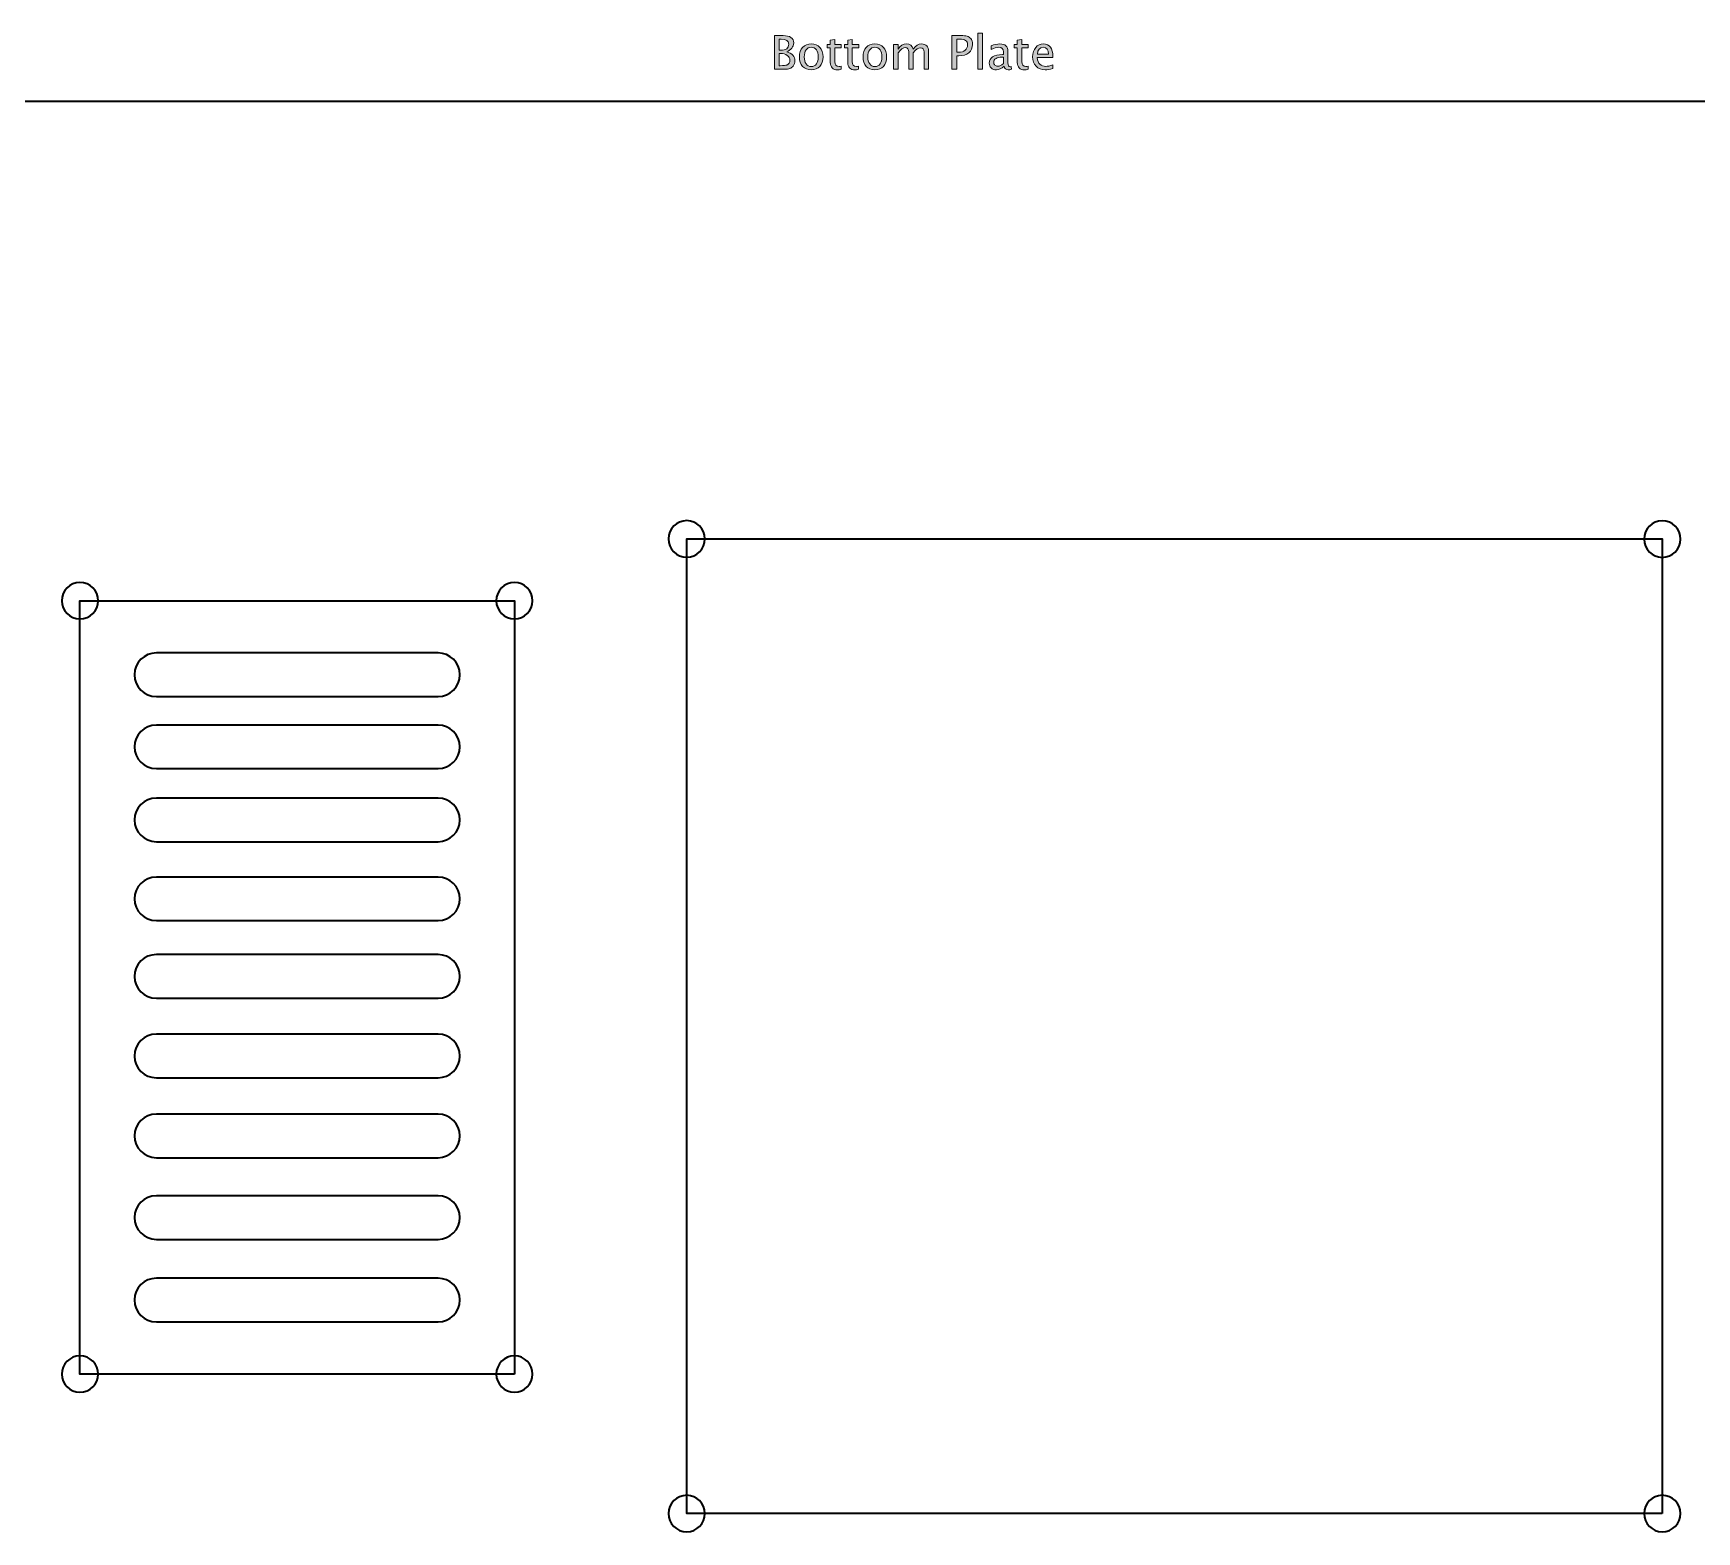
# Model space of a CAD drawing. Header units: inches. Extents: x 4 to 816, y 71 to 806.
# Drawn here: x 126.3 to 270.9, y 440.2 to 570.5 of the extents above; entities that cross this region are included whole.
import ezdxf

# ---------------------------------------------------------------- set-up
doc = ezdxf.new("R2010")
doc.units = ezdxf.units.IN
doc.header["$MEASUREMENT"] = 0
doc.layers.add('Layer 1', color=7, linetype='Continuous')

# ---------------------------------------------------------------- blocks, each defined once
blk = doc.blocks.new('block 13')
at = {"layer": 'Layer 1', "color": 240, "lineweight": 35, "true_color": 0xed1c24}
blk.add_lwpolyline([(407.01, 564.53), (23.55, 564.53)], dxfattribs=at)
blk = doc.blocks.new('block 17')
at = {"layer": 'Layer 1', "color": 140, "lineweight": 35, "true_color": 0x00adef}
blk.add_lwpolyline([(267.88, 441.79), (183.07, 441.79), (183.07, 526.52), (267.88, 526.52), (267.88, 441.79)], dxfattribs=at)
blk = doc.blocks.new('block 18')
at = {"layer": 'Layer 1', "color": 240, "lineweight": 35, "true_color": 0xed1c24}
blk.add_open_spline([(184.65, 526.52), (184.65, 525.64), (183.94, 524.93), (183.07, 524.93), (182.2, 524.93), (181.49, 525.64), (181.49, 526.52), (181.49, 527.39), (182.2, 528.1), (183.07, 528.1), (183.94, 528.1), (184.65, 527.39), (184.65, 526.52)], degree=3, knots=[0, 0, 0, 0, 1, 1, 1, 2, 2, 2, 3, 3, 3, 4, 4, 4, 4], dxfattribs=at)
blk = doc.blocks.new('block 19')
at = {"layer": 'Layer 1', "color": 240, "lineweight": 35, "true_color": 0xed1c24}
blk.add_open_spline([(269.47, 526.5), (269.47, 525.62), (268.76, 524.91), (267.88, 524.91), (267.01, 524.91), (266.3, 525.62), (266.3, 526.5), (266.3, 527.37), (267.01, 528.08), (267.88, 528.08), (268.76, 528.08), (269.47, 527.37), (269.47, 526.5)], degree=3, knots=[0, 0, 0, 0, 1, 1, 1, 2, 2, 2, 3, 3, 3, 4, 4, 4, 4], dxfattribs=at)
blk = doc.blocks.new('block 20')
at = {"layer": 'Layer 1', "color": 240, "lineweight": 35, "true_color": 0xed1c24}
blk.add_open_spline([(269.47, 441.79), (269.47, 440.91), (268.76, 440.2), (267.88, 440.2), (267.01, 440.2), (266.3, 440.91), (266.3, 441.79), (266.3, 442.66), (267.01, 443.37), (267.88, 443.37), (268.76, 443.37), (269.47, 442.66), (269.47, 441.79)], degree=3, knots=[0, 0, 0, 0, 1, 1, 1, 2, 2, 2, 3, 3, 3, 4, 4, 4, 4], dxfattribs=at)
blk = doc.blocks.new('block 21')
at = {"layer": 'Layer 1', "color": 240, "lineweight": 35, "true_color": 0xed1c24}
blk.add_open_spline([(184.65, 441.79), (184.65, 440.91), (183.94, 440.2), (183.07, 440.2), (182.2, 440.2), (181.49, 440.91), (181.49, 441.79), (181.49, 442.66), (182.2, 443.37), (183.07, 443.37), (183.94, 443.37), (184.65, 442.66), (184.65, 441.79)], degree=3, knots=[0, 0, 0, 0, 1, 1, 1, 2, 2, 2, 3, 3, 3, 4, 4, 4, 4], dxfattribs=at)
blk = doc.blocks.new('block 110')
at = {"layer": 'Layer 1', "color": 140, "lineweight": 35, "true_color": 0x00adef}
blk.add_lwpolyline([(168.09, 453.91), (130.32, 453.91), (130.32, 521.14), (168.09, 521.14), (168.09, 453.91)], dxfattribs=at)
blk = doc.blocks.new('block 111')
at = {"layer": 'Layer 1', "color": 240, "lineweight": 35, "true_color": 0xed1c24}
blk.add_open_spline([(169.67, 521.14), (169.67, 520.27), (168.96, 519.56), (168.09, 519.56), (167.22, 519.56), (166.51, 520.27), (166.51, 521.14), (166.51, 522.02), (167.22, 522.72), (168.09, 522.72), (168.96, 522.72), (169.67, 522.02), (169.67, 521.14)], degree=3, knots=[0, 0, 0, 0, 1, 1, 1, 2, 2, 2, 3, 3, 3, 4, 4, 4, 4], dxfattribs=at)
blk = doc.blocks.new('block 112')
at = {"layer": 'Layer 1', "color": 240, "lineweight": 35, "true_color": 0xed1c24}
blk.add_open_spline([(131.9, 521.14), (131.9, 520.27), (131.19, 519.56), (130.32, 519.56), (129.45, 519.56), (128.74, 520.27), (128.74, 521.14), (128.74, 522.02), (129.45, 522.72), (130.32, 522.72), (131.19, 522.72), (131.9, 522.02), (131.9, 521.14)], degree=3, knots=[0, 0, 0, 0, 1, 1, 1, 2, 2, 2, 3, 3, 3, 4, 4, 4, 4], dxfattribs=at)
blk = doc.blocks.new('block 113')
at = {"layer": 'Layer 1', "color": 240, "lineweight": 35, "true_color": 0xed1c24}
blk.add_open_spline([(131.9, 453.91), (131.9, 453.04), (131.19, 452.33), (130.32, 452.33), (129.45, 452.33), (128.74, 453.04), (128.74, 453.91), (128.74, 454.78), (129.45, 455.49), (130.32, 455.49), (131.19, 455.49), (131.9, 454.78), (131.9, 453.91)], degree=3, knots=[0, 0, 0, 0, 1, 1, 1, 2, 2, 2, 3, 3, 3, 4, 4, 4, 4], dxfattribs=at)
blk = doc.blocks.new('block 114')
at = {"layer": 'Layer 1', "color": 240, "lineweight": 35, "true_color": 0xed1c24}
blk.add_open_spline([(169.67, 453.91), (169.67, 453.04), (168.96, 452.33), (168.09, 452.33), (167.22, 452.33), (166.51, 453.04), (166.51, 453.91), (166.51, 454.78), (167.22, 455.49), (168.09, 455.49), (168.96, 455.49), (169.67, 454.78), (169.67, 453.91)], degree=3, knots=[0, 0, 0, 0, 1, 1, 1, 2, 2, 2, 3, 3, 3, 4, 4, 4, 4], dxfattribs=at)
blk = doc.blocks.new('block 115')
at = {"layer": 'Layer 1', "color": 240, "lineweight": 35, "true_color": 0xed1c24}
blk.add_open_spline([(161.45, 512.81), (161.45, 512.81), (136.96, 512.81), (136.96, 512.81), (135.91, 512.81), (135.06, 513.66), (135.06, 514.71), (135.06, 515.75), (135.91, 516.6), (136.96, 516.6), (136.96, 516.6), (161.45, 516.6), (161.45, 516.6), (162.5, 516.6), (163.35, 515.75), (163.35, 514.71), (163.35, 513.66), (162.5, 512.81), (161.45, 512.81)], degree=3, knots=[0, 0, 0, 0, 1, 1, 1, 2, 2, 2, 3, 3, 3, 4, 4, 4, 5, 5, 5, 6, 6, 6, 6], dxfattribs=at)
blk = doc.blocks.new('block 116')
at = {"layer": 'Layer 1', "color": 240, "lineweight": 35, "true_color": 0xed1c24}
blk.add_open_spline([(161.45, 506.54), (161.45, 506.54), (136.96, 506.54), (136.96, 506.54), (135.91, 506.54), (135.06, 507.39), (135.06, 508.44), (135.06, 509.48), (135.91, 510.33), (136.96, 510.33), (136.96, 510.33), (161.45, 510.33), (161.45, 510.33), (162.5, 510.33), (163.35, 509.48), (163.35, 508.44), (163.35, 507.39), (162.5, 506.54), (161.45, 506.54)], degree=3, knots=[0, 0, 0, 0, 1, 1, 1, 2, 2, 2, 3, 3, 3, 4, 4, 4, 5, 5, 5, 6, 6, 6, 6], dxfattribs=at)
blk = doc.blocks.new('block 117')
at = {"layer": 'Layer 1', "color": 240, "lineweight": 35, "true_color": 0xed1c24}
blk.add_open_spline([(161.45, 500.19), (161.45, 500.19), (136.96, 500.19), (136.96, 500.19), (135.91, 500.19), (135.06, 501.04), (135.06, 502.08), (135.06, 503.13), (135.91, 503.98), (136.96, 503.98), (136.96, 503.98), (161.45, 503.98), (161.45, 503.98), (162.5, 503.98), (163.35, 503.13), (163.35, 502.08), (163.35, 501.04), (162.5, 500.19), (161.45, 500.19)], degree=3, knots=[0, 0, 0, 0, 1, 1, 1, 2, 2, 2, 3, 3, 3, 4, 4, 4, 5, 5, 5, 6, 6, 6, 6], dxfattribs=at)
blk = doc.blocks.new('block 118')
at = {"layer": 'Layer 1', "color": 240, "lineweight": 35, "true_color": 0xed1c24}
blk.add_open_spline([(161.45, 493.33), (161.45, 493.33), (136.96, 493.33), (136.96, 493.33), (135.91, 493.33), (135.06, 494.18), (135.06, 495.22), (135.06, 496.27), (135.91, 497.12), (136.96, 497.12), (136.96, 497.12), (161.45, 497.12), (161.45, 497.12), (162.5, 497.12), (163.35, 496.27), (163.35, 495.22), (163.35, 494.18), (162.5, 493.33), (161.45, 493.33)], degree=3, knots=[0, 0, 0, 0, 1, 1, 1, 2, 2, 2, 3, 3, 3, 4, 4, 4, 5, 5, 5, 6, 6, 6, 6], dxfattribs=at)
blk = doc.blocks.new('block 119')
at = {"layer": 'Layer 1', "color": 240, "lineweight": 35, "true_color": 0xed1c24}
blk.add_open_spline([(161.45, 486.59), (161.45, 486.59), (136.96, 486.59), (136.96, 486.59), (135.91, 486.59), (135.06, 487.44), (135.06, 488.48), (135.06, 489.52), (135.91, 490.38), (136.96, 490.38), (136.96, 490.38), (161.45, 490.38), (161.45, 490.38), (162.5, 490.38), (163.35, 489.52), (163.35, 488.48), (163.35, 487.44), (162.5, 486.59), (161.45, 486.59)], degree=3, knots=[0, 0, 0, 0, 1, 1, 1, 2, 2, 2, 3, 3, 3, 4, 4, 4, 5, 5, 5, 6, 6, 6, 6], dxfattribs=at)
blk = doc.blocks.new('block 120')
at = {"layer": 'Layer 1', "color": 240, "lineweight": 35, "true_color": 0xed1c24}
blk.add_open_spline([(161.45, 479.67), (161.45, 479.67), (136.96, 479.67), (136.96, 479.67), (135.91, 479.67), (135.06, 480.52), (135.06, 481.56), (135.06, 482.6), (135.91, 483.46), (136.96, 483.46), (136.96, 483.46), (161.45, 483.46), (161.45, 483.46), (162.5, 483.46), (163.35, 482.6), (163.35, 481.56), (163.35, 480.52), (162.5, 479.67), (161.45, 479.67)], degree=3, knots=[0, 0, 0, 0, 1, 1, 1, 2, 2, 2, 3, 3, 3, 4, 4, 4, 5, 5, 5, 6, 6, 6, 6], dxfattribs=at)
blk = doc.blocks.new('block 121')
at = {"layer": 'Layer 1', "color": 240, "lineweight": 35, "true_color": 0xed1c24}
blk.add_open_spline([(161.45, 472.72), (161.45, 472.72), (136.96, 472.72), (136.96, 472.72), (135.91, 472.72), (135.06, 473.57), (135.06, 474.62), (135.06, 475.66), (135.91, 476.51), (136.96, 476.51), (136.96, 476.51), (161.45, 476.51), (161.45, 476.51), (162.5, 476.51), (163.35, 475.66), (163.35, 474.62), (163.35, 473.57), (162.5, 472.72), (161.45, 472.72)], degree=3, knots=[0, 0, 0, 0, 1, 1, 1, 2, 2, 2, 3, 3, 3, 4, 4, 4, 5, 5, 5, 6, 6, 6, 6], dxfattribs=at)
blk = doc.blocks.new('block 122')
at = {"layer": 'Layer 1', "color": 240, "lineweight": 35, "true_color": 0xed1c24}
blk.add_open_spline([(161.45, 465.62), (161.45, 465.62), (136.96, 465.62), (136.96, 465.62), (135.91, 465.62), (135.06, 466.47), (135.06, 467.51), (135.06, 468.56), (135.91, 469.41), (136.96, 469.41), (136.96, 469.41), (161.45, 469.41), (161.45, 469.41), (162.5, 469.41), (163.35, 468.56), (163.35, 467.51), (163.35, 466.47), (162.5, 465.62), (161.45, 465.62)], degree=3, knots=[0, 0, 0, 0, 1, 1, 1, 2, 2, 2, 3, 3, 3, 4, 4, 4, 5, 5, 5, 6, 6, 6, 6], dxfattribs=at)
blk = doc.blocks.new('block 123')
at = {"layer": 'Layer 1', "color": 240, "lineweight": 35, "true_color": 0xed1c24}
blk.add_open_spline([(161.45, 458.45), (161.45, 458.45), (136.96, 458.45), (136.96, 458.45), (135.91, 458.45), (135.06, 459.3), (135.06, 460.35), (135.06, 461.39), (135.91, 462.24), (136.96, 462.24), (136.96, 462.24), (161.45, 462.24), (161.45, 462.24), (162.5, 462.24), (163.35, 461.39), (163.35, 460.35), (163.35, 459.3), (162.5, 458.45), (161.45, 458.45)], degree=3, knots=[0, 0, 0, 0, 1, 1, 1, 2, 2, 2, 3, 3, 3, 4, 4, 4, 5, 5, 5, 6, 6, 6, 6], dxfattribs=at)
blk = doc.blocks.new('block 324')
at = {"layer": 'Layer 1', "true_color": 0x231f20}
h = blk.add_hatch(color=250, dxfattribs=at)
h.dxf.hatch_style = 2
edge = h.paths.add_edge_path()
edge.add_spline(control_points=[(190.7, 567.34), (190.7, 567.34), (190.7, 570.27), (190.7, 570.27), (190.7, 570.27), (191.46, 570.27), (191.46, 570.27), (191.75, 570.27), (191.97, 570.22), (192.13, 570.11), (192.29, 570), (192.37, 569.84), (192.37, 569.63), (192.37, 569.46), (192.31, 569.31), (192.21, 569.18), (192.1, 569.04), (191.96, 568.94), (191.76, 568.87), (192.24, 568.72), (192.48, 568.46), (192.48, 568.07), (192.48, 567.9), (192.43, 567.75), (192.32, 567.62), (192.24, 567.51), (192.15, 567.44), (192.03, 567.4), (191.92, 567.36), (191.76, 567.34), (191.56, 567.34), (191.56, 567.34), (190.7, 567.34), (190.7, 567.34)], knot_values=[0, 0, 0, 0, 1, 1, 1, 2, 2, 2, 3, 3, 3, 4, 4, 4, 5, 5, 5, 6, 6, 6, 7, 7, 7, 8, 8, 8, 9, 9, 9, 10, 10, 10, 11, 11, 11, 11], degree=3, periodic=1)
edge = h.paths.add_edge_path()
edge.add_spline(control_points=[(191.11, 568.99), (191.11, 568.99), (191.24, 568.99), (191.24, 568.99), (191.46, 568.99), (191.64, 569.03), (191.76, 569.13), (191.88, 569.22), (191.94, 569.36), (191.94, 569.53), (191.94, 569.82), (191.72, 569.96), (191.27, 569.96), (191.27, 569.96), (191.11, 569.96), (191.11, 569.96), (191.11, 569.96), (191.11, 568.99), (191.11, 568.99)], knot_values=[0, 0, 0, 0, 1, 1, 1, 2, 2, 2, 3, 3, 3, 4, 4, 4, 5, 5, 5, 6, 6, 6, 6], degree=3, periodic=1)
edge = h.paths.add_edge_path()
edge.add_spline(control_points=[(191.11, 567.65), (191.11, 567.65), (191.19, 567.65), (191.19, 567.65), (191.5, 567.65), (191.69, 567.67), (191.78, 567.71), (191.96, 567.78), (192.04, 567.92), (192.04, 568.11), (192.04, 568.29), (191.96, 568.43), (191.81, 568.55), (191.65, 568.66), (191.46, 568.72), (191.22, 568.72), (191.22, 568.72), (191.11, 568.72), (191.11, 568.72), (191.11, 568.72), (191.11, 567.65), (191.11, 567.65)], knot_values=[0, 0, 0, 0, 1, 1, 1, 2, 2, 2, 3, 3, 3, 4, 4, 4, 5, 5, 5, 6, 6, 6, 7, 7, 7, 7], degree=3, periodic=1)
h = blk.add_hatch(color=250, dxfattribs=at)
h.dxf.hatch_style = 2
edge = h.paths.add_edge_path()
edge.add_spline(control_points=[(196.49, 567.34), (196.37, 567.31), (196.27, 567.29), (196.18, 567.29), (195.98, 567.29), (195.83, 567.35), (195.72, 567.46), (195.61, 567.58), (195.55, 567.73), (195.55, 567.94), (195.55, 567.94), (195.55, 569.2), (195.55, 569.2), (195.55, 569.2), (195.28, 569.2), (195.28, 569.2), (195.28, 569.2), (195.28, 569.49), (195.28, 569.49), (195.28, 569.49), (195.55, 569.49), (195.55, 569.49), (195.55, 569.49), (195.55, 569.88), (195.55, 569.88), (195.55, 569.88), (195.94, 569.92), (195.94, 569.92), (195.94, 569.92), (195.94, 569.49), (195.94, 569.49), (195.94, 569.49), (196.5, 569.49), (196.5, 569.49), (196.5, 569.49), (196.5, 569.2), (196.5, 569.2), (196.5, 569.2), (195.94, 569.2), (195.94, 569.2), (195.94, 569.2), (195.94, 568.01), (195.94, 568.01), (195.94, 567.73), (196.06, 567.58), (196.31, 567.58), (196.36, 567.58), (196.42, 567.59), (196.49, 567.61), (196.49, 567.61), (196.49, 567.34), (196.49, 567.34)], knot_values=[0, 0, 0, 0, 1, 1, 1, 2, 2, 2, 3, 3, 3, 4, 4, 4, 5, 5, 5, 6, 6, 6, 7, 7, 7, 8, 8, 8, 9, 9, 9, 10, 10, 10, 11, 11, 11, 12, 12, 12, 13, 13, 13, 14, 14, 14, 15, 15, 15, 16, 16, 16, 17, 17, 17, 17], degree=3, periodic=1)
h = blk.add_hatch(color=250, dxfattribs=at)
h.dxf.hatch_style = 2
edge = h.paths.add_edge_path()
edge.add_spline(control_points=[(198.01, 567.34), (197.89, 567.31), (197.79, 567.29), (197.7, 567.29), (197.5, 567.29), (197.35, 567.35), (197.23, 567.46), (197.12, 567.58), (197.07, 567.73), (197.07, 567.94), (197.07, 567.94), (197.07, 569.2), (197.07, 569.2), (197.07, 569.2), (196.8, 569.2), (196.8, 569.2), (196.8, 569.2), (196.8, 569.49), (196.8, 569.49), (196.8, 569.49), (197.07, 569.49), (197.07, 569.49), (197.07, 569.49), (197.07, 569.88), (197.07, 569.88), (197.07, 569.88), (197.46, 569.92), (197.46, 569.92), (197.46, 569.92), (197.46, 569.49), (197.46, 569.49), (197.46, 569.49), (198.02, 569.49), (198.02, 569.49), (198.02, 569.49), (198.02, 569.2), (198.02, 569.2), (198.02, 569.2), (197.46, 569.2), (197.46, 569.2), (197.46, 569.2), (197.46, 568.01), (197.46, 568.01), (197.46, 567.73), (197.58, 567.58), (197.82, 567.58), (197.87, 567.58), (197.94, 567.59), (198.01, 567.61), (198.01, 567.61), (198.01, 567.34), (198.01, 567.34)], knot_values=[0, 0, 0, 0, 1, 1, 1, 2, 2, 2, 3, 3, 3, 4, 4, 4, 5, 5, 5, 6, 6, 6, 7, 7, 7, 8, 8, 8, 9, 9, 9, 10, 10, 10, 11, 11, 11, 12, 12, 12, 13, 13, 13, 14, 14, 14, 15, 15, 15, 16, 16, 16, 17, 17, 17, 17], degree=3, periodic=1)
h = blk.add_hatch(color=250, dxfattribs=at)
h.dxf.hatch_style = 2
edge = h.paths.add_edge_path()
edge.add_spline(control_points=[(206.12, 567.34), (206.12, 567.34), (206.12, 570.27), (206.12, 570.27), (206.12, 570.27), (206.92, 570.27), (206.92, 570.27), (207.15, 570.27), (207.33, 570.25), (207.45, 570.22), (207.58, 570.18), (207.68, 570.11), (207.76, 570.02), (207.87, 569.89), (207.92, 569.72), (207.92, 569.5), (207.92, 569.19), (207.81, 568.95), (207.6, 568.77), (207.39, 568.59), (207.1, 568.51), (206.72, 568.51), (206.72, 568.51), (206.54, 568.51), (206.54, 568.51), (206.54, 568.51), (206.54, 567.34), (206.54, 567.34), (206.54, 567.34), (206.12, 567.34), (206.12, 567.34)], knot_values=[0, 0, 0, 0, 1, 1, 1, 2, 2, 2, 3, 3, 3, 4, 4, 4, 5, 5, 5, 6, 6, 6, 7, 7, 7, 8, 8, 8, 9, 9, 9, 10, 10, 10, 10], degree=3, periodic=1)
edge = h.paths.add_edge_path()
edge.add_spline(control_points=[(206.54, 568.82), (206.54, 568.82), (206.7, 568.82), (206.7, 568.82), (206.95, 568.82), (207.14, 568.88), (207.28, 568.99), (207.41, 569.11), (207.48, 569.27), (207.48, 569.48), (207.48, 569.65), (207.43, 569.77), (207.32, 569.85), (207.21, 569.93), (207.04, 569.96), (206.79, 569.96), (206.79, 569.96), (206.54, 569.96), (206.54, 569.96), (206.54, 569.96), (206.54, 568.82), (206.54, 568.82)], knot_values=[0, 0, 0, 0, 1, 1, 1, 2, 2, 2, 3, 3, 3, 4, 4, 4, 5, 5, 5, 6, 6, 6, 7, 7, 7, 7], degree=3, periodic=1)
h = blk.add_hatch(color=250, dxfattribs=at)
h.dxf.hatch_style = 2
h.paths.add_polyline_path([(208.38, 567.34), (208.38, 570.47), (208.77, 570.47), (208.77, 567.34)])
h = blk.add_hatch(color=250, dxfattribs=at)
h.dxf.hatch_style = 2
edge = h.paths.add_edge_path()
edge.add_spline(control_points=[(212.75, 567.34), (212.63, 567.31), (212.53, 567.29), (212.44, 567.29), (212.24, 567.29), (212.09, 567.35), (211.98, 567.46), (211.86, 567.58), (211.81, 567.73), (211.81, 567.94), (211.81, 567.94), (211.81, 569.2), (211.81, 569.2), (211.81, 569.2), (211.54, 569.2), (211.54, 569.2), (211.54, 569.2), (211.54, 569.49), (211.54, 569.49), (211.54, 569.49), (211.81, 569.49), (211.81, 569.49), (211.81, 569.49), (211.81, 569.88), (211.81, 569.88), (211.81, 569.88), (212.2, 569.92), (212.2, 569.92), (212.2, 569.92), (212.2, 569.49), (212.2, 569.49), (212.2, 569.49), (212.76, 569.49), (212.76, 569.49), (212.76, 569.49), (212.76, 569.2), (212.76, 569.2), (212.76, 569.2), (212.2, 569.2), (212.2, 569.2), (212.2, 569.2), (212.2, 568.01), (212.2, 568.01), (212.2, 567.73), (212.32, 567.58), (212.56, 567.58), (212.62, 567.58), (212.68, 567.59), (212.75, 567.61), (212.75, 567.61), (212.75, 567.34), (212.75, 567.34)], knot_values=[0, 0, 0, 0, 1, 1, 1, 2, 2, 2, 3, 3, 3, 4, 4, 4, 5, 5, 5, 6, 6, 6, 7, 7, 7, 8, 8, 8, 9, 9, 9, 10, 10, 10, 11, 11, 11, 12, 12, 12, 13, 13, 13, 14, 14, 14, 15, 15, 15, 16, 16, 16, 17, 17, 17, 17], degree=3, periodic=1)
h = blk.add_hatch(color=250, dxfattribs=at)
h.dxf.hatch_style = 2
edge = h.paths.add_edge_path()
edge.add_spline(control_points=[(193.9, 567.29), (193.58, 567.29), (193.33, 567.39), (193.15, 567.59), (192.96, 567.8), (192.87, 568.07), (192.87, 568.42), (192.87, 568.76), (192.96, 569.04), (193.15, 569.24), (193.33, 569.44), (193.58, 569.54), (193.9, 569.54), (194.21, 569.54), (194.46, 569.44), (194.65, 569.24), (194.83, 569.04), (194.92, 568.76), (194.92, 568.42), (194.92, 568.07), (194.83, 567.8), (194.65, 567.59), (194.46, 567.39), (194.21, 567.29), (193.9, 567.29)], knot_values=[0, 0, 0, 0, 1, 1, 1, 2, 2, 2, 3, 3, 3, 4, 4, 4, 5, 5, 5, 6, 6, 6, 7, 7, 7, 8, 8, 8, 8], degree=3, periodic=1)
edge = h.paths.add_edge_path()
edge.add_spline(control_points=[(193.9, 567.58), (194.09, 567.58), (194.24, 567.66), (194.35, 567.8), (194.45, 567.95), (194.51, 568.15), (194.51, 568.42), (194.51, 568.68), (194.45, 568.89), (194.35, 569.03), (194.24, 569.17), (194.09, 569.25), (193.9, 569.25), (193.7, 569.25), (193.55, 569.17), (193.45, 569.03), (193.34, 568.89), (193.29, 568.68), (193.29, 568.42), (193.29, 568.15), (193.34, 567.95), (193.45, 567.8), (193.55, 567.66), (193.7, 567.58), (193.9, 567.58)], knot_values=[0, 0, 0, 0, 1, 1, 1, 2, 2, 2, 3, 3, 3, 4, 4, 4, 5, 5, 5, 6, 6, 6, 7, 7, 7, 8, 8, 8, 8], degree=3, periodic=1)
h = blk.add_hatch(color=250, dxfattribs=at)
h.dxf.hatch_style = 2
edge = h.paths.add_edge_path()
edge.add_spline(control_points=[(199.43, 567.29), (199.11, 567.29), (198.86, 567.39), (198.68, 567.59), (198.49, 567.8), (198.4, 568.07), (198.4, 568.42), (198.4, 568.76), (198.49, 569.04), (198.68, 569.24), (198.86, 569.44), (199.11, 569.54), (199.43, 569.54), (199.74, 569.54), (199.99, 569.44), (200.18, 569.24), (200.36, 569.04), (200.45, 568.76), (200.45, 568.42), (200.45, 568.07), (200.36, 567.8), (200.18, 567.59), (199.99, 567.39), (199.74, 567.29), (199.43, 567.29)], knot_values=[0, 0, 0, 0, 1, 1, 1, 2, 2, 2, 3, 3, 3, 4, 4, 4, 5, 5, 5, 6, 6, 6, 7, 7, 7, 8, 8, 8, 8], degree=3, periodic=1)
edge = h.paths.add_edge_path()
edge.add_spline(control_points=[(199.43, 567.58), (199.62, 567.58), (199.77, 567.66), (199.88, 567.8), (199.98, 567.95), (200.04, 568.15), (200.04, 568.42), (200.04, 568.68), (199.98, 568.89), (199.88, 569.03), (199.77, 569.17), (199.62, 569.25), (199.43, 569.25), (199.23, 569.25), (199.08, 569.17), (198.98, 569.03), (198.87, 568.89), (198.82, 568.68), (198.82, 568.42), (198.82, 568.15), (198.87, 567.95), (198.98, 567.8), (199.08, 567.66), (199.23, 567.58), (199.43, 567.58)], knot_values=[0, 0, 0, 0, 1, 1, 1, 2, 2, 2, 3, 3, 3, 4, 4, 4, 5, 5, 5, 6, 6, 6, 7, 7, 7, 8, 8, 8, 8], degree=3, periodic=1)
h = blk.add_hatch(color=250, dxfattribs=at)
h.dxf.hatch_style = 2
edge = h.paths.add_edge_path()
edge.add_spline(control_points=[(201.06, 567.34), (201.06, 567.34), (201.06, 569.49), (201.06, 569.49), (201.06, 569.49), (201.45, 569.49), (201.45, 569.49), (201.45, 569.49), (201.45, 569.09), (201.45, 569.09), (201.64, 569.39), (201.89, 569.54), (202.19, 569.54), (202.47, 569.54), (202.67, 569.39), (202.77, 569.09), (202.96, 569.39), (203.2, 569.54), (203.49, 569.54), (203.68, 569.54), (203.83, 569.48), (203.94, 569.37), (204.04, 569.26), (204.09, 569.11), (204.09, 568.91), (204.09, 568.91), (204.09, 567.34), (204.09, 567.34), (204.09, 567.34), (203.7, 567.34), (203.7, 567.34), (203.7, 567.34), (203.7, 568.84), (203.7, 568.84), (203.7, 569.09), (203.61, 569.21), (203.41, 569.21), (203.21, 569.21), (203, 569.07), (202.77, 568.78), (202.77, 568.78), (202.77, 567.34), (202.77, 567.34), (202.77, 567.34), (202.38, 567.34), (202.38, 567.34), (202.38, 567.34), (202.38, 568.85), (202.38, 568.85), (202.38, 569.09), (202.28, 569.22), (202.09, 569.22), (201.89, 569.22), (201.68, 569.07), (201.45, 568.78), (201.45, 568.78), (201.45, 567.34), (201.45, 567.34), (201.45, 567.34), (201.06, 567.34), (201.06, 567.34)], knot_values=[0, 0, 0, 0, 1, 1, 1, 2, 2, 2, 3, 3, 3, 4, 4, 4, 5, 5, 5, 6, 6, 6, 7, 7, 7, 8, 8, 8, 9, 9, 9, 10, 10, 10, 11, 11, 11, 12, 12, 12, 13, 13, 13, 14, 14, 14, 15, 15, 15, 16, 16, 16, 17, 17, 17, 18, 18, 18, 19, 19, 19, 20, 20, 20, 20], degree=3, periodic=1)
h = blk.add_hatch(color=250, dxfattribs=at)
h.dxf.hatch_style = 2
edge = h.paths.add_edge_path()
edge.add_spline(control_points=[(210.66, 567.61), (210.43, 567.4), (210.2, 567.29), (209.99, 567.29), (209.81, 567.29), (209.66, 567.35), (209.54, 567.46), (209.42, 567.57), (209.37, 567.71), (209.37, 567.88), (209.37, 568.12), (209.46, 568.3), (209.66, 568.42), (209.86, 568.55), (210.14, 568.61), (210.51, 568.61), (210.51, 568.61), (210.6, 568.61), (210.6, 568.61), (210.6, 568.61), (210.6, 568.87), (210.6, 568.87), (210.6, 569.12), (210.47, 569.25), (210.21, 569.25), (210.01, 569.25), (209.79, 569.18), (209.55, 569.06), (209.55, 569.06), (209.55, 569.38), (209.55, 569.38), (209.82, 569.49), (210.06, 569.54), (210.3, 569.54), (210.53, 569.54), (210.71, 569.49), (210.82, 569.38), (210.94, 569.27), (211, 569.1), (211, 568.87), (211, 568.87), (211, 567.9), (211, 567.9), (211, 567.67), (211.06, 567.56), (211.2, 567.56), (211.22, 567.56), (211.24, 567.57), (211.28, 567.57), (211.28, 567.57), (211.3, 567.35), (211.3, 567.35), (211.22, 567.31), (211.12, 567.29), (211.01, 567.29), (210.83, 567.29), (210.71, 567.4), (210.66, 567.61)], knot_values=[0, 0, 0, 0, 1, 1, 1, 2, 2, 2, 3, 3, 3, 4, 4, 4, 5, 5, 5, 6, 6, 6, 7, 7, 7, 8, 8, 8, 9, 9, 9, 10, 10, 10, 11, 11, 11, 12, 12, 12, 13, 13, 13, 14, 14, 14, 15, 15, 15, 16, 16, 16, 17, 17, 17, 18, 18, 18, 19, 19, 19, 19], degree=3, periodic=1)
edge = h.paths.add_edge_path()
edge.add_spline(control_points=[(210.6, 567.83), (210.6, 567.83), (210.6, 568.38), (210.6, 568.38), (210.6, 568.38), (210.48, 568.39), (210.48, 568.39), (210.26, 568.39), (210.09, 568.35), (209.96, 568.27), (209.82, 568.19), (209.76, 568.08), (209.76, 567.95), (209.76, 567.85), (209.79, 567.77), (209.86, 567.71), (209.92, 567.64), (210, 567.61), (210.1, 567.61), (210.26, 567.61), (210.43, 567.68), (210.6, 567.83)], knot_values=[0, 0, 0, 0, 1, 1, 1, 2, 2, 2, 3, 3, 3, 4, 4, 4, 5, 5, 5, 6, 6, 6, 7, 7, 7, 7], degree=3, periodic=1)
h = blk.add_hatch(color=250, dxfattribs=at)
h.dxf.hatch_style = 2
edge = h.paths.add_edge_path()
edge.add_spline(control_points=[(214.89, 567.41), (214.63, 567.33), (214.4, 567.29), (214.22, 567.29), (213.9, 567.29), (213.64, 567.4), (213.44, 567.61), (213.24, 567.82), (213.14, 568.09), (213.14, 568.43), (213.14, 568.75), (213.23, 569.02), (213.41, 569.23), (213.58, 569.44), (213.81, 569.54), (214.08, 569.54), (214.34, 569.54), (214.54, 569.45), (214.69, 569.26), (214.83, 569.08), (214.9, 568.81), (214.9, 568.47), (214.9, 568.47), (214.9, 568.35), (214.9, 568.35), (214.9, 568.35), (213.54, 568.35), (213.54, 568.35), (213.6, 567.84), (213.85, 567.59), (214.29, 567.59), (214.45, 567.59), (214.65, 567.63), (214.89, 567.72), (214.89, 567.72), (214.89, 567.41), (214.89, 567.41)], knot_values=[0, 0, 0, 0, 1, 1, 1, 2, 2, 2, 3, 3, 3, 4, 4, 4, 5, 5, 5, 6, 6, 6, 7, 7, 7, 8, 8, 8, 9, 9, 9, 10, 10, 10, 11, 11, 11, 12, 12, 12, 12], degree=3, periodic=1)
edge = h.paths.add_edge_path()
edge.add_spline(control_points=[(213.56, 568.65), (213.56, 568.65), (214.51, 568.65), (214.51, 568.65), (214.51, 569.05), (214.36, 569.25), (214.06, 569.25), (213.76, 569.25), (213.59, 569.05), (213.56, 568.65)], knot_values=[0, 0, 0, 0, 1, 1, 1, 2, 2, 2, 3, 3, 3, 3], degree=3, periodic=1)
at = {"layer": 'Layer 1', "lineweight": 0}
blk.add_lwpolyline([(208.38, 567.34), (208.38, 570.47), (208.77, 570.47), (208.77, 567.34), (208.38, 567.34)], dxfattribs=at)
for points, knots in [([(190.7, 567.34), (190.7, 567.34), (190.7, 570.27), (190.7, 570.27), (190.7, 570.27), (191.46, 570.27), (191.46, 570.27), (191.75, 570.27), (191.97, 570.22), (192.13, 570.11), (192.29, 570), (192.37, 569.84), (192.37, 569.63), (192.37, 569.46), (192.31, 569.31), (192.21, 569.18), (192.1, 569.04), (191.96, 568.94), (191.76, 568.87), (192.24, 568.72), (192.48, 568.46), (192.48, 568.07), (192.48, 567.9), (192.43, 567.75), (192.32, 567.62), (192.24, 567.51), (192.15, 567.44), (192.03, 567.4), (191.92, 567.36), (191.76, 567.34), (191.56, 567.34), (191.56, 567.34), (190.7, 567.34), (190.7, 567.34)], [0, 0, 0, 0, 1, 1, 1, 2, 2, 2, 3, 3, 3, 4, 4, 4, 5, 5, 5, 6, 6, 6, 7, 7, 7, 8, 8, 8, 9, 9, 9, 10, 10, 10, 11, 11, 11, 11]), ([(191.11, 568.99), (191.11, 568.99), (191.24, 568.99), (191.24, 568.99), (191.46, 568.99), (191.64, 569.03), (191.76, 569.13), (191.88, 569.22), (191.94, 569.36), (191.94, 569.53), (191.94, 569.82), (191.72, 569.96), (191.27, 569.96), (191.27, 569.96), (191.11, 569.96), (191.11, 569.96), (191.11, 569.96), (191.11, 568.99), (191.11, 568.99)], [0, 0, 0, 0, 1, 1, 1, 2, 2, 2, 3, 3, 3, 4, 4, 4, 5, 5, 5, 6, 6, 6, 6]), ([(196.49, 567.34), (196.37, 567.31), (196.27, 567.29), (196.18, 567.29), (195.98, 567.29), (195.83, 567.35), (195.72, 567.46), (195.61, 567.58), (195.55, 567.73), (195.55, 567.94), (195.55, 567.94), (195.55, 569.2), (195.55, 569.2), (195.55, 569.2), (195.28, 569.2), (195.28, 569.2), (195.28, 569.2), (195.28, 569.49), (195.28, 569.49), (195.28, 569.49), (195.55, 569.49), (195.55, 569.49), (195.55, 569.49), (195.55, 569.88), (195.55, 569.88), (195.55, 569.88), (195.94, 569.92), (195.94, 569.92), (195.94, 569.92), (195.94, 569.49), (195.94, 569.49), (195.94, 569.49), (196.5, 569.49), (196.5, 569.49), (196.5, 569.49), (196.5, 569.2), (196.5, 569.2), (196.5, 569.2), (195.94, 569.2), (195.94, 569.2), (195.94, 569.2), (195.94, 568.01), (195.94, 568.01), (195.94, 567.73), (196.06, 567.58), (196.31, 567.58), (196.36, 567.58), (196.42, 567.59), (196.49, 567.61), (196.49, 567.61), (196.49, 567.34), (196.49, 567.34)], [0, 0, 0, 0, 1, 1, 1, 2, 2, 2, 3, 3, 3, 4, 4, 4, 5, 5, 5, 6, 6, 6, 7, 7, 7, 8, 8, 8, 9, 9, 9, 10, 10, 10, 11, 11, 11, 12, 12, 12, 13, 13, 13, 14, 14, 14, 15, 15, 15, 16, 16, 16, 17, 17, 17, 17]), ([(198.01, 567.34), (197.89, 567.31), (197.79, 567.29), (197.7, 567.29), (197.5, 567.29), (197.35, 567.35), (197.23, 567.46), (197.12, 567.58), (197.07, 567.73), (197.07, 567.94), (197.07, 567.94), (197.07, 569.2), (197.07, 569.2), (197.07, 569.2), (196.8, 569.2), (196.8, 569.2), (196.8, 569.2), (196.8, 569.49), (196.8, 569.49), (196.8, 569.49), (197.07, 569.49), (197.07, 569.49), (197.07, 569.49), (197.07, 569.88), (197.07, 569.88), (197.07, 569.88), (197.46, 569.92), (197.46, 569.92), (197.46, 569.92), (197.46, 569.49), (197.46, 569.49), (197.46, 569.49), (198.02, 569.49), (198.02, 569.49), (198.02, 569.49), (198.02, 569.2), (198.02, 569.2), (198.02, 569.2), (197.46, 569.2), (197.46, 569.2), (197.46, 569.2), (197.46, 568.01), (197.46, 568.01), (197.46, 567.73), (197.58, 567.58), (197.82, 567.58), (197.87, 567.58), (197.94, 567.59), (198.01, 567.61), (198.01, 567.61), (198.01, 567.34), (198.01, 567.34)], [0, 0, 0, 0, 1, 1, 1, 2, 2, 2, 3, 3, 3, 4, 4, 4, 5, 5, 5, 6, 6, 6, 7, 7, 7, 8, 8, 8, 9, 9, 9, 10, 10, 10, 11, 11, 11, 12, 12, 12, 13, 13, 13, 14, 14, 14, 15, 15, 15, 16, 16, 16, 17, 17, 17, 17]), ([(206.12, 567.34), (206.12, 567.34), (206.12, 570.27), (206.12, 570.27), (206.12, 570.27), (206.92, 570.27), (206.92, 570.27), (207.15, 570.27), (207.33, 570.25), (207.45, 570.22), (207.58, 570.18), (207.68, 570.11), (207.76, 570.02), (207.87, 569.89), (207.92, 569.72), (207.92, 569.5), (207.92, 569.19), (207.81, 568.95), (207.6, 568.77), (207.39, 568.59), (207.1, 568.51), (206.72, 568.51), (206.72, 568.51), (206.54, 568.51), (206.54, 568.51), (206.54, 568.51), (206.54, 567.34), (206.54, 567.34), (206.54, 567.34), (206.12, 567.34), (206.12, 567.34)], [0, 0, 0, 0, 1, 1, 1, 2, 2, 2, 3, 3, 3, 4, 4, 4, 5, 5, 5, 6, 6, 6, 7, 7, 7, 8, 8, 8, 9, 9, 9, 10, 10, 10, 10]), ([(206.54, 568.82), (206.54, 568.82), (206.7, 568.82), (206.7, 568.82), (206.95, 568.82), (207.14, 568.88), (207.28, 568.99), (207.41, 569.11), (207.48, 569.27), (207.48, 569.48), (207.48, 569.65), (207.43, 569.77), (207.32, 569.85), (207.21, 569.93), (207.04, 569.96), (206.79, 569.96), (206.79, 569.96), (206.54, 569.96), (206.54, 569.96), (206.54, 569.96), (206.54, 568.82), (206.54, 568.82)], [0, 0, 0, 0, 1, 1, 1, 2, 2, 2, 3, 3, 3, 4, 4, 4, 5, 5, 5, 6, 6, 6, 7, 7, 7, 7]), ([(212.75, 567.34), (212.63, 567.31), (212.53, 567.29), (212.44, 567.29), (212.24, 567.29), (212.09, 567.35), (211.98, 567.46), (211.86, 567.58), (211.81, 567.73), (211.81, 567.94), (211.81, 567.94), (211.81, 569.2), (211.81, 569.2), (211.81, 569.2), (211.54, 569.2), (211.54, 569.2), (211.54, 569.2), (211.54, 569.49), (211.54, 569.49), (211.54, 569.49), (211.81, 569.49), (211.81, 569.49), (211.81, 569.49), (211.81, 569.88), (211.81, 569.88), (211.81, 569.88), (212.2, 569.92), (212.2, 569.92), (212.2, 569.92), (212.2, 569.49), (212.2, 569.49), (212.2, 569.49), (212.76, 569.49), (212.76, 569.49), (212.76, 569.49), (212.76, 569.2), (212.76, 569.2), (212.76, 569.2), (212.2, 569.2), (212.2, 569.2), (212.2, 569.2), (212.2, 568.01), (212.2, 568.01), (212.2, 567.73), (212.32, 567.58), (212.56, 567.58), (212.62, 567.58), (212.68, 567.59), (212.75, 567.61), (212.75, 567.61), (212.75, 567.34), (212.75, 567.34)], [0, 0, 0, 0, 1, 1, 1, 2, 2, 2, 3, 3, 3, 4, 4, 4, 5, 5, 5, 6, 6, 6, 7, 7, 7, 8, 8, 8, 9, 9, 9, 10, 10, 10, 11, 11, 11, 12, 12, 12, 13, 13, 13, 14, 14, 14, 15, 15, 15, 16, 16, 16, 17, 17, 17, 17]), ([(191.11, 567.65), (191.11, 567.65), (191.19, 567.65), (191.19, 567.65), (191.5, 567.65), (191.69, 567.67), (191.78, 567.71), (191.96, 567.78), (192.04, 567.92), (192.04, 568.11), (192.04, 568.29), (191.96, 568.43), (191.81, 568.55), (191.65, 568.66), (191.46, 568.72), (191.22, 568.72), (191.22, 568.72), (191.11, 568.72), (191.11, 568.72), (191.11, 568.72), (191.11, 567.65), (191.11, 567.65)], [0, 0, 0, 0, 1, 1, 1, 2, 2, 2, 3, 3, 3, 4, 4, 4, 5, 5, 5, 6, 6, 6, 7, 7, 7, 7]), ([(193.9, 567.29), (193.58, 567.29), (193.33, 567.39), (193.15, 567.59), (192.96, 567.8), (192.87, 568.07), (192.87, 568.42), (192.87, 568.76), (192.96, 569.04), (193.15, 569.24), (193.33, 569.44), (193.58, 569.54), (193.9, 569.54), (194.21, 569.54), (194.46, 569.44), (194.65, 569.24), (194.83, 569.04), (194.92, 568.76), (194.92, 568.42), (194.92, 568.07), (194.83, 567.8), (194.65, 567.59), (194.46, 567.39), (194.21, 567.29), (193.9, 567.29)], [0, 0, 0, 0, 1, 1, 1, 2, 2, 2, 3, 3, 3, 4, 4, 4, 5, 5, 5, 6, 6, 6, 7, 7, 7, 8, 8, 8, 8]), ([(193.9, 567.58), (194.09, 567.58), (194.24, 567.66), (194.35, 567.8), (194.45, 567.95), (194.51, 568.15), (194.51, 568.42), (194.51, 568.68), (194.45, 568.89), (194.35, 569.03), (194.24, 569.17), (194.09, 569.25), (193.9, 569.25), (193.7, 569.25), (193.55, 569.17), (193.45, 569.03), (193.34, 568.89), (193.29, 568.68), (193.29, 568.42), (193.29, 568.15), (193.34, 567.95), (193.45, 567.8), (193.55, 567.66), (193.7, 567.58), (193.9, 567.58)], [0, 0, 0, 0, 1, 1, 1, 2, 2, 2, 3, 3, 3, 4, 4, 4, 5, 5, 5, 6, 6, 6, 7, 7, 7, 8, 8, 8, 8]), ([(199.43, 567.29), (199.11, 567.29), (198.86, 567.39), (198.68, 567.59), (198.49, 567.8), (198.4, 568.07), (198.4, 568.42), (198.4, 568.76), (198.49, 569.04), (198.68, 569.24), (198.86, 569.44), (199.11, 569.54), (199.43, 569.54), (199.74, 569.54), (199.99, 569.44), (200.18, 569.24), (200.36, 569.04), (200.45, 568.76), (200.45, 568.42), (200.45, 568.07), (200.36, 567.8), (200.18, 567.59), (199.99, 567.39), (199.74, 567.29), (199.43, 567.29)], [0, 0, 0, 0, 1, 1, 1, 2, 2, 2, 3, 3, 3, 4, 4, 4, 5, 5, 5, 6, 6, 6, 7, 7, 7, 8, 8, 8, 8]), ([(199.43, 567.58), (199.62, 567.58), (199.77, 567.66), (199.88, 567.8), (199.98, 567.95), (200.04, 568.15), (200.04, 568.42), (200.04, 568.68), (199.98, 568.89), (199.88, 569.03), (199.77, 569.17), (199.62, 569.25), (199.43, 569.25), (199.23, 569.25), (199.08, 569.17), (198.98, 569.03), (198.87, 568.89), (198.82, 568.68), (198.82, 568.42), (198.82, 568.15), (198.87, 567.95), (198.98, 567.8), (199.08, 567.66), (199.23, 567.58), (199.43, 567.58)], [0, 0, 0, 0, 1, 1, 1, 2, 2, 2, 3, 3, 3, 4, 4, 4, 5, 5, 5, 6, 6, 6, 7, 7, 7, 8, 8, 8, 8]), ([(201.06, 567.34), (201.06, 567.34), (201.06, 569.49), (201.06, 569.49), (201.06, 569.49), (201.45, 569.49), (201.45, 569.49), (201.45, 569.49), (201.45, 569.09), (201.45, 569.09), (201.64, 569.39), (201.89, 569.54), (202.19, 569.54), (202.47, 569.54), (202.67, 569.39), (202.77, 569.09), (202.96, 569.39), (203.2, 569.54), (203.49, 569.54), (203.68, 569.54), (203.83, 569.48), (203.94, 569.37), (204.04, 569.26), (204.09, 569.11), (204.09, 568.91), (204.09, 568.91), (204.09, 567.34), (204.09, 567.34), (204.09, 567.34), (203.7, 567.34), (203.7, 567.34), (203.7, 567.34), (203.7, 568.84), (203.7, 568.84), (203.7, 569.09), (203.61, 569.21), (203.41, 569.21), (203.21, 569.21), (203, 569.07), (202.77, 568.78), (202.77, 568.78), (202.77, 567.34), (202.77, 567.34), (202.77, 567.34), (202.38, 567.34), (202.38, 567.34), (202.38, 567.34), (202.38, 568.85), (202.38, 568.85), (202.38, 569.09), (202.28, 569.22), (202.09, 569.22), (201.89, 569.22), (201.68, 569.07), (201.45, 568.78), (201.45, 568.78), (201.45, 567.34), (201.45, 567.34), (201.45, 567.34), (201.06, 567.34), (201.06, 567.34)], [0, 0, 0, 0, 1, 1, 1, 2, 2, 2, 3, 3, 3, 4, 4, 4, 5, 5, 5, 6, 6, 6, 7, 7, 7, 8, 8, 8, 9, 9, 9, 10, 10, 10, 11, 11, 11, 12, 12, 12, 13, 13, 13, 14, 14, 14, 15, 15, 15, 16, 16, 16, 17, 17, 17, 18, 18, 18, 19, 19, 19, 20, 20, 20, 20]), ([(210.66, 567.61), (210.43, 567.4), (210.2, 567.29), (209.99, 567.29), (209.81, 567.29), (209.66, 567.35), (209.54, 567.46), (209.42, 567.57), (209.37, 567.71), (209.37, 567.88), (209.37, 568.12), (209.46, 568.3), (209.66, 568.42), (209.86, 568.55), (210.14, 568.61), (210.51, 568.61), (210.51, 568.61), (210.6, 568.61), (210.6, 568.61), (210.6, 568.61), (210.6, 568.87), (210.6, 568.87), (210.6, 569.12), (210.47, 569.25), (210.21, 569.25), (210.01, 569.25), (209.79, 569.18), (209.55, 569.06), (209.55, 569.06), (209.55, 569.38), (209.55, 569.38), (209.82, 569.49), (210.06, 569.54), (210.3, 569.54), (210.53, 569.54), (210.71, 569.49), (210.82, 569.38), (210.94, 569.27), (211, 569.1), (211, 568.87), (211, 568.87), (211, 567.9), (211, 567.9), (211, 567.67), (211.06, 567.56), (211.2, 567.56), (211.22, 567.56), (211.24, 567.57), (211.28, 567.57), (211.28, 567.57), (211.3, 567.35), (211.3, 567.35), (211.22, 567.31), (211.12, 567.29), (211.01, 567.29), (210.83, 567.29), (210.71, 567.4), (210.66, 567.61)], [0, 0, 0, 0, 1, 1, 1, 2, 2, 2, 3, 3, 3, 4, 4, 4, 5, 5, 5, 6, 6, 6, 7, 7, 7, 8, 8, 8, 9, 9, 9, 10, 10, 10, 11, 11, 11, 12, 12, 12, 13, 13, 13, 14, 14, 14, 15, 15, 15, 16, 16, 16, 17, 17, 17, 18, 18, 18, 19, 19, 19, 19]), ([(210.6, 567.83), (210.6, 567.83), (210.6, 568.38), (210.6, 568.38), (210.6, 568.38), (210.48, 568.39), (210.48, 568.39), (210.26, 568.39), (210.09, 568.35), (209.96, 568.27), (209.82, 568.19), (209.76, 568.08), (209.76, 567.95), (209.76, 567.85), (209.79, 567.77), (209.86, 567.71), (209.92, 567.64), (210, 567.61), (210.1, 567.61), (210.26, 567.61), (210.43, 567.68), (210.6, 567.83)], [0, 0, 0, 0, 1, 1, 1, 2, 2, 2, 3, 3, 3, 4, 4, 4, 5, 5, 5, 6, 6, 6, 7, 7, 7, 7]), ([(214.89, 567.41), (214.63, 567.33), (214.4, 567.29), (214.22, 567.29), (213.9, 567.29), (213.64, 567.4), (213.44, 567.61), (213.24, 567.82), (213.14, 568.09), (213.14, 568.43), (213.14, 568.75), (213.23, 569.02), (213.41, 569.23), (213.58, 569.44), (213.81, 569.54), (214.08, 569.54), (214.34, 569.54), (214.54, 569.45), (214.69, 569.26), (214.83, 569.08), (214.9, 568.81), (214.9, 568.47), (214.9, 568.47), (214.9, 568.35), (214.9, 568.35), (214.9, 568.35), (213.54, 568.35), (213.54, 568.35), (213.6, 567.84), (213.85, 567.59), (214.29, 567.59), (214.45, 567.59), (214.65, 567.63), (214.89, 567.72), (214.89, 567.72), (214.89, 567.41), (214.89, 567.41)], [0, 0, 0, 0, 1, 1, 1, 2, 2, 2, 3, 3, 3, 4, 4, 4, 5, 5, 5, 6, 6, 6, 7, 7, 7, 8, 8, 8, 9, 9, 9, 10, 10, 10, 11, 11, 11, 12, 12, 12, 12]), ([(213.56, 568.65), (213.56, 568.65), (214.51, 568.65), (214.51, 568.65), (214.51, 569.05), (214.36, 569.25), (214.06, 569.25), (213.76, 569.25), (213.59, 569.05), (213.56, 568.65)], [0, 0, 0, 0, 1, 1, 1, 2, 2, 2, 3, 3, 3, 3])]:
    blk.add_open_spline(points, degree=3, knots=knots, dxfattribs=at)
blk = doc.blocks.new('block 323')
at = {"layer": 'Layer 1'}
blk.add_blockref('block 324', (0, 0), dxfattribs=at)

msp = doc.modelspace()

# ---------------------------------------------------------------- block references
at = {"layer": 'Layer 1'}
for name in ['block 323', 'block 13', 'block 18', 'block 19', 'block 17', 'block 112', 'block 111', 'block 110', 'block 115', 'block 116', 'block 117', 'block 118', 'block 119', 'block 120', 'block 121', 'block 122', 'block 123', 'block 113', 'block 114', 'block 21', 'block 20']:
    msp.add_blockref(name, (0, 0), dxfattribs=at)

doc.saveas('drawing.dxf')
